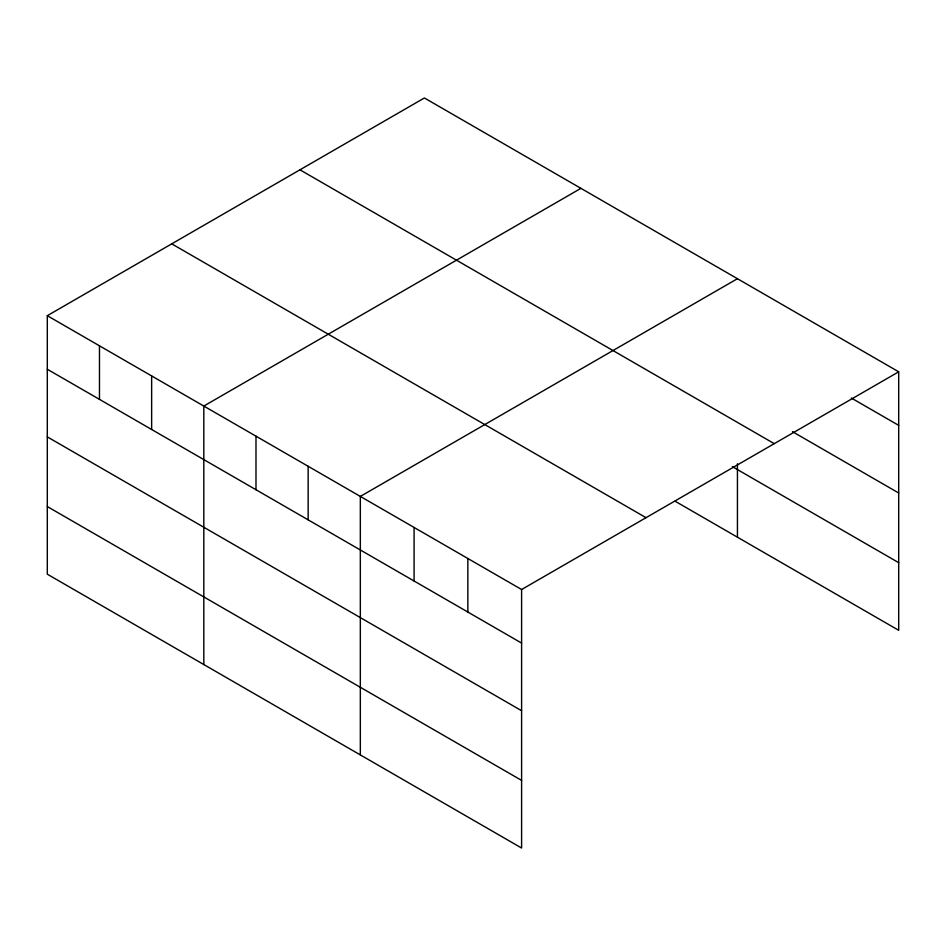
<?xml version="1.0" encoding="UTF-8"?>
<svg xmlns="http://www.w3.org/2000/svg" width="946" height="946" viewBox="0 0 946 946"><rect width="100%" height="100%" fill="white"/><g stroke="black" fill="none" stroke-linecap="round" stroke-linejoin="round"><path stroke-width="1.42" d="M675.089 501.203L898.7 630.308L898.7 371.813L424.399 97.97L47.3 315.692L47.3 574.187L521.601 848.03L521.601 589.524L47.3 315.692M580.927 188.337L203.816 406.059L203.816 664.553M737.442 278.703L360.331 496.425L360.331 754.92M521.601 589.524L898.7 371.813M851.341 398.03L898.7 425.369M792.476 431.66L898.7 492.996M299.965 169.819L774.254 443.65M732.346 466.638L898.7 562.669M171.746 243.843L646.035 517.675M47.3 369.247L521.601 643.079M47.3 436.886L521.601 710.718M47.3 506.559L521.601 780.391M737.442 463.765L737.442 537.198M467.844 558.495L467.844 612.05M414.088 527.454L414.088 581.01M308.16 466.307L308.16 519.862M255.988 436.177L255.988 489.732M151.644 375.94L151.644 429.496M99.472 345.822L99.472 399.378"/></g></svg>
